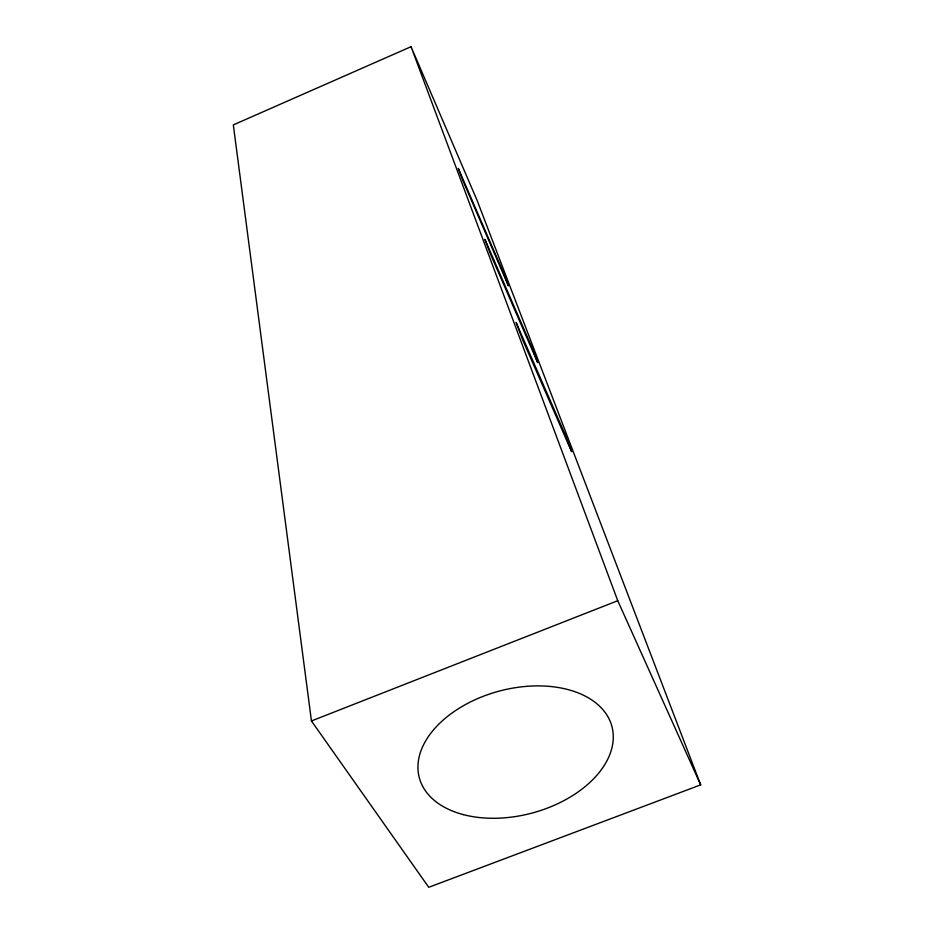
<?xml version="1.0" encoding="UTF-8"?>
<svg xmlns="http://www.w3.org/2000/svg" width="934" height="934" viewBox="0 0 934 934"><rect width="100%" height="100%" fill="white"/><g stroke="black" fill="none" stroke-linecap="round" stroke-linejoin="round"><path stroke-width="1.4" d="M411.042 46.7L233.325 124.899L311.442 720.955L428.753 887.3L700.675 784.864L477.227 200.682L411.042 46.7L617.748 600.714L700.675 784.864M311.442 720.955L617.748 600.714M564.872 433.948L516.093 322.417L522.55 339.602L571.666 451.776L564.872 433.948M537.645 362.532L490.385 253.885L484.921 239.314L531.831 347.285L537.645 362.532M503.379 272.623L458.302 168.377L462.995 180.881L508.411 285.827L503.379 272.623M463.276 814.6A99.658 63.15 -14.9 0 0 613.194 739.681A99.658 63.15 -14.9 0 0 470.362 701.983A99.658 63.15 -14.9 0 0 463.276 814.6"/></g></svg>
